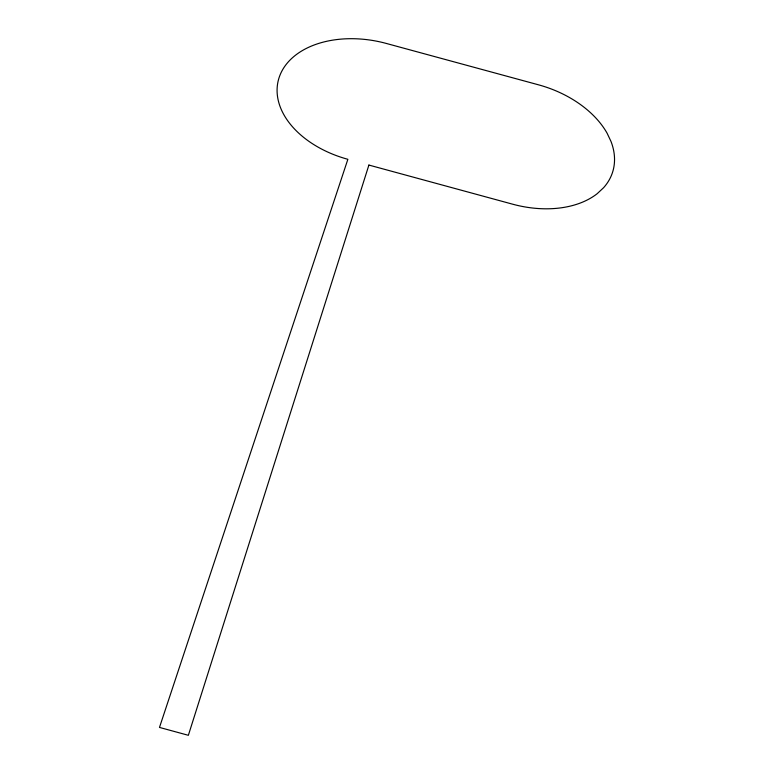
<?xml version="1.0" encoding="UTF-8"?>
<svg xmlns="http://www.w3.org/2000/svg" width="774" height="774" viewBox="0 0 774 774"><rect width="100%" height="100%" fill="white"/><g stroke="black" fill="none" stroke-linecap="round" stroke-linejoin="round"><path stroke-width="1.16" d="M368.898 165.065L188.363 735.3L159.483 727.425L347.865 159.299A91.235 60.865 12.7 0 1 279.162 77.429A91.235 60.865 12.7 0 1 386.332 43.45L538.54 84.83A91.303 60.923 17.6 0 1 607.126 133.263L611.005 141.468A91.303 60.923 17.6 0 1 603.556 187.753L597.18 193.694A91.303 60.923 17.6 0 1 512.611 204.181L368.898 165.065"/></g></svg>
